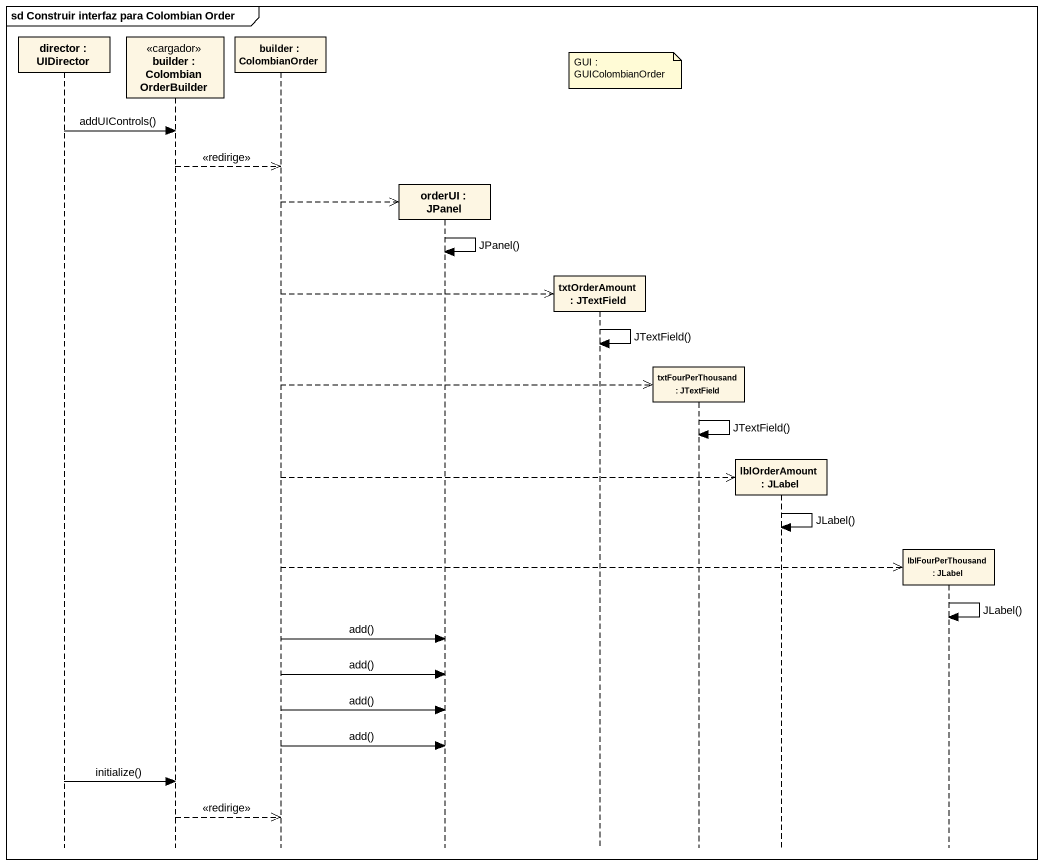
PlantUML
@startuml
mainframe sd Construir interfaz para Colombian Order
hide footbox
participant "director : UIDirector" as director
participant "builder : ColombianOrderBuilder" as builder <<cargador>>
participant "builder : ColombianOrder" as builder_2
participant "orderUI : JPanel" as orderUI
participant "txtOrderAmount : JTextField" as txtOrderAmount
participant "txtFourPerThousand : JTextField" as txtFourPerThousand
participant "lblOrderAmount : JLabel" as lblOrderAmount
participant "lblFourPerThousand : JLabel" as lblFourPerThousand

note over txtOrderAmount : GUI : GUIColombianOrder
director -> builder : addUIControls()
builder -->> builder_2 : <<redirige>>
builder_2 -->> orderUI **
orderUI -> orderUI : JPanel()
builder_2 -->> txtOrderAmount **
txtOrderAmount -> txtOrderAmount : JTextField()
builder_2 -->> txtFourPerThousand **
txtFourPerThousand -> txtFourPerThousand : JTextField()
builder_2 -->> lblOrderAmount **
lblOrderAmount -> lblOrderAmount : JLabel()
builder_2 -->> lblFourPerThousand **
lblFourPerThousand -> lblFourPerThousand : JLabel()
builder_2 -> orderUI : add()
builder_2 -> orderUI : add()
builder_2 -> orderUI : add()
builder_2 -> orderUI : add()
director -> builder : initialize()
builder -->> builder_2 : <<redirige>>
@enduml
